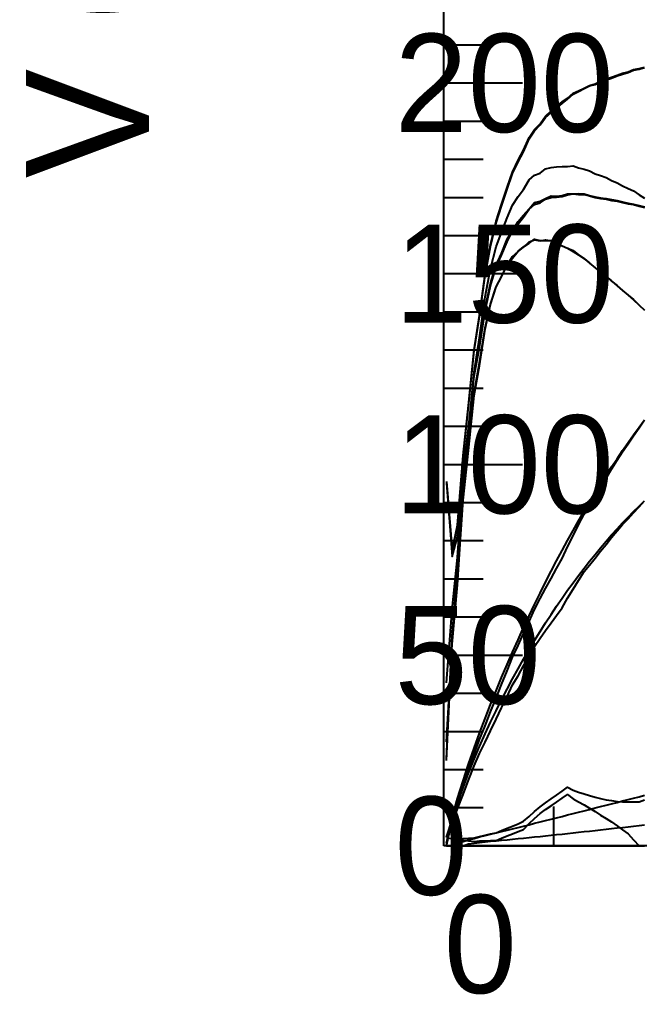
# Model space of a CAD drawing. Extents: x -35 to 191, y -35 to 135.
# Drawn here: x -34.5 to 15.9, y -12.1 to 67.3 of the extents above; entities that cross this region are included whole.
import ezdxf

# ---------------------------------------------------------------- set-up
doc = ezdxf.new("R2010")
doc.units = 0

msp = doc.modelspace()

# ---------------------------------------------------------------- linework, layer by layer
at = {"color": 0}
for p, q in [((0, 65.239), (3.2, 65.239)), ((0, 62.132), (6.4, 62.132)), ((0, 59.025), (3.2, 59.025)), ((0, 55.919), (3.2, 55.919)), ((0, 52.812), (3.2, 52.812)), ((0, 49.706), (3.2, 49.706)), ((0, 46.599), (6.4, 46.599)), ((0, 43.492), (3.2, 43.492)), ((0, 40.386), (3.2, 40.386)), ((0, 37.279), (3.2, 37.279)), ((0, 34.173), (3.2, 34.173)), ((0, 31.066), (6.4, 31.066)), ((0, 27.959), (3.2, 27.959)), ((0, 24.853), (3.2, 24.853)), ((0, 21.746), (3.2, 21.746)), ((0, 18.64), (3.2, 18.64)), ((0, 15.533), (6.4, 15.533)), ((0, 12.426), (3.2, 12.426)), ((0, 9.32), (3.2, 9.32)), ((0, 6.213), (3.2, 6.213)), ((8.96, 0), (8.96, 3.2)), ((0, 3.107), (3.2, 3.107))]:
    msp.add_line(p, q, dxfattribs=at)
msp.add_lwpolyline([(0, 0), (0, 108.731), (179.2, 108.731), (179.2, 0)], close=True, dxfattribs=at)
at = {"color": 3}
for points in [[(0.224, 29.641), (0.672, 24.027), (1.12, 26.11), (1.568, 31.774), (2.016, 35.868), (2.464, 40.397), (2.912, 43.186), (3.36, 46.565), (3.808, 48.948), (4.256, 50.883), (4.704, 52.237), (5.152, 53.622), (5.6, 54.869), (6.048, 55.834), (6.496, 56.662), (6.944, 57.692), (7.392, 58.332), (7.84, 58.813), (8.288, 59.436), (8.736, 59.863), (9.184, 60.225), (9.632, 60.589), (10.08, 60.9), (10.528, 61.292), (10.976, 61.481), (11.424, 61.707), (11.872, 61.936), (12.32, 62.066), (12.768, 62.266), (13.216, 62.462), (13.664, 62.599), (14.112, 62.769), (14.56, 62.914), (15.008, 63.044), (15.456, 63.218), (15.904, 63.297), (16.352, 63.403)], [(0.224, 0.206), (0.672, 2.307), (1.12, 3.845), (1.568, 5.281), (2.016, 6.644), (2.464, 7.939), (2.912, 9.174), (3.36, 10.361), (3.808, 11.507), (4.256, 12.619), (4.704, 13.7), (5.152, 14.754), (5.6, 15.782), (6.048, 16.786), (6.496, 17.767), (6.944, 18.726), (7.392, 19.664), (7.84, 20.581), (8.288, 21.478), (8.736, 22.356), (9.184, 23.215), (9.632, 24.055), (10.08, 24.877), (10.528, 25.682), (10.976, 26.469), (11.424, 27.24), (11.872, 27.994), (12.32, 28.732), (12.768, 29.454), (13.216, 30.16), (13.664, 30.851), (14.112, 31.527), (14.56, 32.188), (15.008, 32.834), (15.456, 33.465), (15.904, 34.082), (16.352, 34.684)], [(0.224, 0), (0.672, 0.062), (1.12, 0.223), (1.568, 0.355), (2.016, 0.481), (2.464, 0.601), (2.912, 0.717), (3.36, 0.829), (3.808, 0.94), (4.256, 1.05), (4.704, 1.161), (5.152, 1.271), (5.6, 1.382), (6.048, 1.494), (6.496, 1.606), (6.944, 1.718), (7.392, 1.83), (7.84, 1.943), (8.288, 2.056), (8.736, 2.169), (9.184, 2.282), (9.632, 2.395), (10.08, 2.509), (10.528, 2.623), (10.976, 2.736), (11.424, 2.85), (11.872, 2.964), (12.32, 3.078), (12.768, 3.193), (13.216, 3.307), (13.664, 3.421), (14.112, 3.536), (14.56, 3.651), (15.008, 3.766), (15.456, 3.881), (15.904, 3.996), (16.352, 4.111)], [(0.224, 0), (0.672, 0), (1.12, 0), (1.568, 0), (2.016, 0), (2.464, 0), (2.912, 0), (3.36, 0), (3.808, 0), (4.256, 0), (4.704, 0), (5.152, 0), (5.6, 0), (6.048, 0), (6.496, 0), (6.944, 0), (7.392, 0), (7.84, 0), (8.288, 0), (8.736, 0), (9.184, 0), (9.632, 0), (10.08, 0), (10.528, 0), (10.976, 0), (11.424, 0), (11.872, 0), (12.32, 0), (12.768, 0), (13.216, 0), (13.664, 0), (14.112, 0), (14.56, 0), (15.008, 0), (15.456, 0), (15.904, 0), (16.352, 0)]]:
    msp.add_lwpolyline(points, dxfattribs=at)
at = {"color": 4}
for points in [[(0.224, 29.656), (0.672, 24.015), (1.12, 26.06), (1.568, 31.699), (2.016, 35.778), (2.464, 40.307), (2.912, 43.079), (3.36, 46.439), (3.808, 48.81), (4.256, 50.739), (4.704, 52.095), (5.152, 53.491), (5.6, 54.757), (6.048, 55.701), (6.496, 56.528), (6.944, 57.572), (7.392, 58.234), (7.84, 58.711), (8.288, 59.316), (8.736, 59.73), (9.184, 60.084), (9.632, 60.447), (10.08, 60.817), (10.528, 61.217), (10.976, 61.429), (11.424, 61.687), (11.872, 61.882), (12.32, 61.996), (12.768, 62.189), (13.216, 62.385), (13.664, 62.529), (14.112, 62.713), (14.56, 62.852), (15.008, 62.982), (15.456, 63.161), (15.904, 63.251), (16.352, 63.385)], [(0.224, 7.069), (0.672, 17.089), (1.12, 22.287), (1.568, 29.298), (2.016, 33.839), (2.464, 38.576), (2.912, 41.37), (3.36, 44.719), (3.808, 46.996), (4.256, 48.784), (4.704, 49.949), (5.152, 51.134), (5.6, 52.165), (6.048, 52.89), (6.496, 53.464), (6.944, 54.246), (7.392, 54.609), (7.84, 54.795), (8.288, 55.13), (8.736, 55.249), (9.184, 55.293), (9.632, 55.334), (10.08, 55.315), (10.528, 55.382), (10.976, 55.221), (11.424, 55.098), (11.872, 54.977), (12.32, 54.741), (12.768, 54.583), (13.216, 54.419), (13.664, 54.185), (14.112, 53.989), (14.56, 53.764), (15.008, 53.52), (15.456, 53.33), (15.904, 53.026), (16.352, 52.755)], [(0.224, 0.707), (0.672, 2.107), (1.12, 3.452), (1.568, 4.793), (2.016, 6.131), (2.464, 7.466), (2.912, 8.654), (3.36, 9.78), (3.808, 10.904), (4.256, 12.025), (4.704, 13.141), (5.152, 14.255), (5.6, 15.364), (6.048, 16.308), (6.496, 17.294), (6.944, 18.277), (7.392, 19.257), (7.84, 20.132), (8.288, 20.953), (8.736, 21.771), (9.184, 22.586), (9.632, 23.397), (10.08, 24.339), (10.528, 25.235), (10.976, 26.128), (11.424, 27.017), (11.872, 27.73), (12.32, 28.473), (12.768, 29.212), (13.216, 29.948), (13.664, 30.68), (14.112, 31.408), (14.56, 32.076), (15.008, 32.736), (15.456, 33.393), (15.904, 34.045), (16.352, 34.694)], [(0.224, 0.646), (0.672, 0.589), (1.12, 0.572), (1.568, 0.587), (2.016, 0.613), (2.464, 0.659), (2.912, 0.768), (3.36, 0.864), (3.808, 0.962), (4.256, 1.061), (4.704, 1.241), (5.152, 1.422), (5.6, 1.608), (6.048, 1.798), (6.496, 1.992), (6.944, 2.397), (7.392, 2.779), (7.84, 3.17), (8.288, 3.495), (8.736, 3.81), (9.184, 4.127), (9.632, 4.445), (10.08, 4.764), (10.528, 4.518), (10.976, 4.365), (11.424, 4.225), (11.872, 4.098), (12.32, 3.956), (12.768, 3.843), (13.216, 3.751), (13.664, 3.679), (14.112, 3.608), (14.56, 3.572), (15.008, 3.568), (15.456, 3.566), (15.904, 3.566), (16.352, 3.741)], [(0.224, 0), (0.672, 0), (1.12, 0), (1.568, 0), (2.016, 0), (2.464, 0), (2.912, 0), (3.36, 0), (3.808, 0), (4.256, 0), (4.704, 0), (5.152, 0), (5.6, 0), (6.048, 0), (6.496, 0), (6.944, 0), (7.392, 0), (7.84, 0), (8.288, 0), (8.736, 0), (9.184, 0), (9.632, 0), (10.08, 0), (10.528, 0), (10.976, 0), (11.424, 0), (11.872, 0), (12.32, 0), (12.768, 0), (13.216, 0), (13.664, 0), (14.112, 0), (14.56, 0), (15.008, 0), (15.456, 0), (15.904, 0), (16.352, 0)]]:
    msp.add_lwpolyline(points, dxfattribs=at)
at = {"color": 1}
msp.add_lwpolyline([(0.224, 13.265), (0.672, 19.251), (1.12, 23.488), (1.568, 30.071), (2.016, 33.931), (2.464, 38.44), (2.912, 40.905), (3.36, 43.799), (3.808, 45.797), (4.256, 47.301), (4.704, 48.25), (5.152, 49.398), (5.6, 50.109), (6.048, 50.833), (6.496, 51.348), (6.944, 51.864), (7.392, 52.391), (7.84, 52.51), (8.288, 52.714), (8.736, 52.926), (9.184, 52.902), (9.632, 52.967), (10.08, 53.102), (10.528, 53.095), (10.976, 53.124), (11.424, 53.112), (11.872, 52.972), (12.32, 52.86), (12.768, 52.781), (13.216, 52.708), (13.664, 52.627), (14.112, 52.546), (14.56, 52.442), (15.008, 52.344), (15.456, 52.254), (15.904, 52.136), (16.352, 52.033)], dxfattribs=at)
at = {"color": 2}
for points in [[(0.224, 29.53), (0.672, 23.555), (1.12, 25.149), (1.568, 30.449), (2.016, 34.017), (2.464, 38.235), (2.912, 40.582), (3.36, 43.544), (3.808, 45.607), (4.256, 47.145), (4.704, 48.098), (5.152, 49.191), (5.6, 50.08), (6.048, 50.668), (6.496, 51.199), (6.944, 51.853), (7.392, 52.237), (7.84, 52.374), (8.288, 52.657), (8.736, 52.798), (9.184, 52.829), (9.632, 52.89), (10.08, 53.009), (10.528, 53.089), (10.976, 53.046), (11.424, 53.032), (11.872, 52.94), (12.32, 52.798), (12.768, 52.724), (13.216, 52.66), (13.664, 52.568), (14.112, 52.498), (14.56, 52.391), (15.008, 52.293), (15.456, 52.221), (15.904, 52.088), (16.352, 51.987)], [(0.224, 6.939), (0.672, 16.637), (1.12, 21.414), (1.568, 28.141), (2.016, 32.204), (2.464, 36.67), (2.912, 39.079), (3.36, 42.07), (3.808, 44.087), (4.256, 45.53), (4.704, 46.342), (5.152, 47.278), (5.6, 47.983), (6.048, 48.411), (6.496, 48.752), (6.944, 49.199), (7.392, 49.348), (7.84, 49.26), (8.288, 49.34), (8.736, 49.261), (9.184, 49.052), (9.632, 48.863), (10.08, 48.661), (10.528, 48.477), (10.976, 48.136), (11.424, 47.812), (11.872, 47.486), (12.32, 47.078), (12.768, 46.732), (13.216, 46.388), (13.664, 45.999), (14.112, 45.626), (14.56, 45.236), (15.008, 44.85), (15.456, 44.486), (15.904, 44.035), (16.352, 43.611)], [(0.224, 0), (0.672, 2.069), (1.12, 3.451), (1.568, 4.725), (2.016, 5.92), (2.464, 7.041), (2.912, 8.098), (3.36, 9.104), (3.808, 10.066), (4.256, 10.992), (4.704, 11.886), (5.152, 12.752), (5.6, 13.592), (6.048, 14.408), (6.496, 15.2), (6.944, 15.97), (7.392, 16.719), (7.84, 17.447), (8.288, 18.156), (8.736, 18.845), (9.184, 19.516), (9.632, 20.17), (10.08, 20.805), (10.528, 21.424), (10.976, 22.026), (11.424, 22.612), (11.872, 23.183), (12.32, 23.737), (12.768, 24.277), (13.216, 24.803), (13.664, 25.313), (14.112, 25.81), (14.56, 26.292), (15.008, 26.761), (15.456, 27.216), (15.904, 27.657), (16.352, 28.086)], [(0.224, 0), (0.672, 0), (1.12, 0), (1.568, 0), (2.016, 0.149), (2.464, 0.22), (2.912, 0.275), (3.36, 0.323), (3.808, 0.366), (4.256, 0.408), (4.704, 0.45), (5.152, 0.493), (5.6, 0.536), (6.048, 0.58), (6.496, 0.625), (6.944, 0.671), (7.392, 0.718), (7.84, 0.765), (8.288, 0.812), (8.736, 0.86), (9.184, 0.908), (9.632, 0.956), (10.08, 1.005), (10.528, 1.054), (10.976, 1.103), (11.424, 1.152), (11.872, 1.201), (12.32, 1.251), (12.768, 1.3), (13.216, 1.35), (13.664, 1.4), (14.112, 1.45), (14.56, 1.501), (15.008, 1.551), (15.456, 1.602), (15.904, 1.653), (16.352, 1.704)], [(0.224, 0), (0.672, 0), (1.12, 0), (1.568, 0), (2.016, 0), (2.464, 0), (2.912, 0), (3.36, 0), (3.808, 0), (4.256, 0), (4.704, 0), (5.152, 0), (5.6, 0), (6.048, 0), (6.496, 0), (6.944, 0), (7.392, 0), (7.84, 0), (8.288, 0), (8.736, 0), (9.184, 0), (9.632, 0), (10.08, 0), (10.528, 0), (10.976, 0), (11.424, 0), (11.872, 0), (12.32, 0), (12.768, 0), (13.216, 0), (13.664, 0), (14.112, 0), (14.56, 0), (15.008, 0), (15.456, 0), (15.904, 0), (16.352, 0)]]:
    msp.add_lwpolyline(points, dxfattribs=at)
at = {"color": 6}
for points in [[(0.224, 8.479), (0.672, 16.431), (1.12, 21.251), (1.568, 28.316), (2.016, 32.304), (2.464, 36.884), (2.912, 39.322), (3.36, 42.198), (3.808, 44.126), (4.256, 45.526), (4.704, 46.334), (5.152, 47.329), (5.6, 47.855), (6.048, 48.435), (6.496, 48.769), (6.944, 49.083), (7.392, 49.397), (7.84, 49.294), (8.288, 49.294), (8.736, 49.294), (9.184, 49.031), (9.632, 48.851), (10.08, 48.672), (10.528, 48.399), (10.976, 48.143), (11.424, 47.828), (11.872, 47.455), (12.32, 47.081), (12.768, 46.731), (13.216, 46.377), (13.664, 46.002), (14.112, 45.618), (14.56, 45.234), (15.008, 44.85), (15.456, 44.466), (15.904, 44.035), (16.352, 43.611)], [(0.224, 0.677), (0.672, 1.842), (1.12, 3.007), (1.568, 4.172), (2.016, 5.337), (2.464, 6.503), (2.912, 7.503), (3.36, 8.437), (3.808, 9.37), (4.256, 10.304), (4.704, 11.238), (5.152, 12.171), (5.6, 13.105), (6.048, 13.848), (6.496, 14.644), (6.944, 15.441), (7.392, 16.238), (7.84, 16.916), (8.288, 17.532), (8.736, 18.148), (9.184, 18.764), (9.632, 19.38), (10.08, 20.159), (10.528, 20.887), (10.976, 21.615), (11.424, 22.343), (11.872, 22.864), (12.32, 23.424), (12.768, 23.984), (13.216, 24.544), (13.664, 25.104), (14.112, 25.664), (14.56, 26.156), (15.008, 26.641), (15.456, 27.127), (15.904, 27.612), (16.352, 28.098)], [(0.224, 0.646), (0.672, 0.586), (1.12, 0.526), (1.568, 0.467), (2.016, 0.407), (2.464, 0.347), (2.912, 0.389), (3.36, 0.405), (3.808, 0.42), (4.256, 0.436), (4.704, 0.628), (5.152, 0.804), (5.6, 0.981), (6.048, 1.157), (6.496, 1.334), (6.944, 1.801), (7.392, 2.21), (7.84, 2.62), (8.288, 2.941), (8.736, 3.249), (9.184, 3.557), (9.632, 3.865), (10.08, 4.173), (10.528, 3.826), (10.976, 3.575), (11.424, 3.325), (11.872, 3.074), (12.32, 2.782), (12.768, 2.504), (13.216, 2.226), (13.664, 1.947), (14.112, 1.617), (14.56, 1.297), (15.008, 0.977), (15.456, 0.472), (15.897, 0)], [(0.224, 0), (0.672, 0), (1.12, 0), (1.568, 0), (2.016, 0), (2.464, 0), (2.912, 0), (3.36, 0), (3.808, 0), (4.256, 0), (4.704, 0), (5.152, 0), (5.6, 0), (6.048, 0), (6.496, 0), (6.944, 0), (7.392, 0), (7.84, 0), (8.288, 0), (8.736, 0), (9.184, 0), (9.632, 0), (10.08, 0), (10.528, 0), (10.976, 0), (11.424, 0), (11.872, 0), (12.32, 0), (12.768, 0), (13.216, 0), (13.664, 0), (14.112, 0), (14.56, 0), (15.008, 0), (15.456, 0), (15.904, 0), (16.352, 0)]]:
    msp.add_lwpolyline(points, dxfattribs=at)

# ---------------------------------------------------------------- texts
at = {"color": 0}
msp.add_text('V (km/s)', height=10, rotation=90, dxfattribs=at).set_placement((-24, 54.365))
for s, p in [('200', (-4, 58.132)), ('150', (-4, 42.599)), ('100', (-4, 27.066)), ('50', (-4, 11.533)), ('0', (-4, -4)), ('0', (0, -12))]:
    msp.add_text(s, height=8, dxfattribs=at).set_placement(p)

doc.saveas('drawing.dxf')
